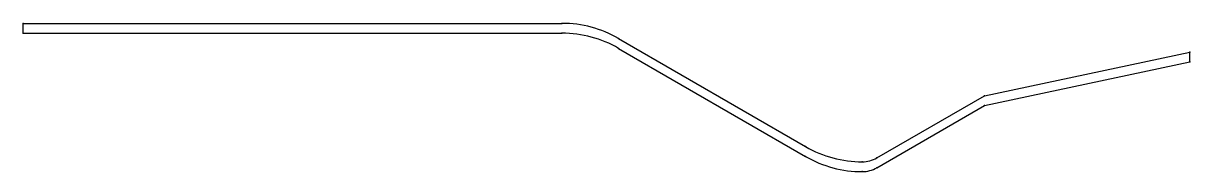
# Model space of a CAD drawing. Header units: millimetres. Extents: x -190 to 74, y 17 to 51.
import ezdxf

# ---------------------------------------------------------------- set-up
doc = ezdxf.new("R2010")
doc.units = ezdxf.units.MM

msp = doc.modelspace()

# ---------------------------------------------------------------- linework, layer by layer
at = {"layer": 'BELL_POLY'}
for p, q in [((27.60619, 34.24978), (74.02907, 44.11727)), ((27.60619, 32.0336), (74.02907, 41.90108)), ((3.26725, 20.19769), (27.60619, 34.24978)), ((3.26725, 17.9815), (27.60619, 32.0336))]:
    msp.add_line(p, q, dxfattribs=at)
at = {"layer": 'CEIL_CAP'}
for p, q in [((-189.71091, 48.3832), (-189.71091, 50.59939)), ((74.02907, 41.90108), (74.02907, 44.11727))]:
    msp.add_line(p, q, dxfattribs=at)
at = {"layer": 'CEIL_HOT'}
for p, q in [((-189.71091, 48.3832), (-67.92428, 48.3832)), ((-55.09475, 44.94554), (-12.82953, 20.54371))]:
    msp.add_line(p, q, dxfattribs=at)
for centre, radius, start, end in [((-67.92428, 22.72414), 25.65907, 60, 90), ((0, 42.76511), 25.65907, 240, 270), ((0, 23.64056), 6.53451, 270, 300)]:
    msp.add_arc(centre, radius, start, end, dxfattribs=at)
at = {"layer": 'CEIL_TOP'}
for p, q in [((-189.71091, 50.59939), (-67.92428, 50.59939)), ((-55.09475, 47.16173), (-12.82953, 22.7599))]:
    msp.add_line(p, q, dxfattribs=at)
for centre, radius, start, end in [((-67.92428, 24.94032), 25.65907, 60, 90), ((0, 44.9813), 25.65907, 240, 270), ((0, 25.85674), 6.53451, 270, 300)]:
    msp.add_arc(centre, radius, start, end, dxfattribs=at)
at = {"layer": 'CONTROL'}
for p in [(74.02907, 44.11727), (74.02907, 41.90108), (27.60619, 34.24978), (27.60619, 32.0336), (3.26725, 20.19769), (3.26725, 17.9815)]:
    msp.add_point(p, dxfattribs=at)
at = {"layer": 'POINTS'}
for p in [(-189.71091, 50.59939), (-67.92428, 50.59939), (-189.71091, 48.3832), (-67.92428, 48.3832), (-55.09475, 47.16173), (-55.09475, 44.94554), (74.02907, 44.11727), (74.02907, 41.90108), (-12.82953, 22.7599), (-12.82953, 20.54371), (0, 19.32223), (3.26725, 20.19769), (0, 17.10605), (3.26725, 17.9815)]:
    msp.add_point(p, dxfattribs=at)

doc.saveas('drawing.dxf')
